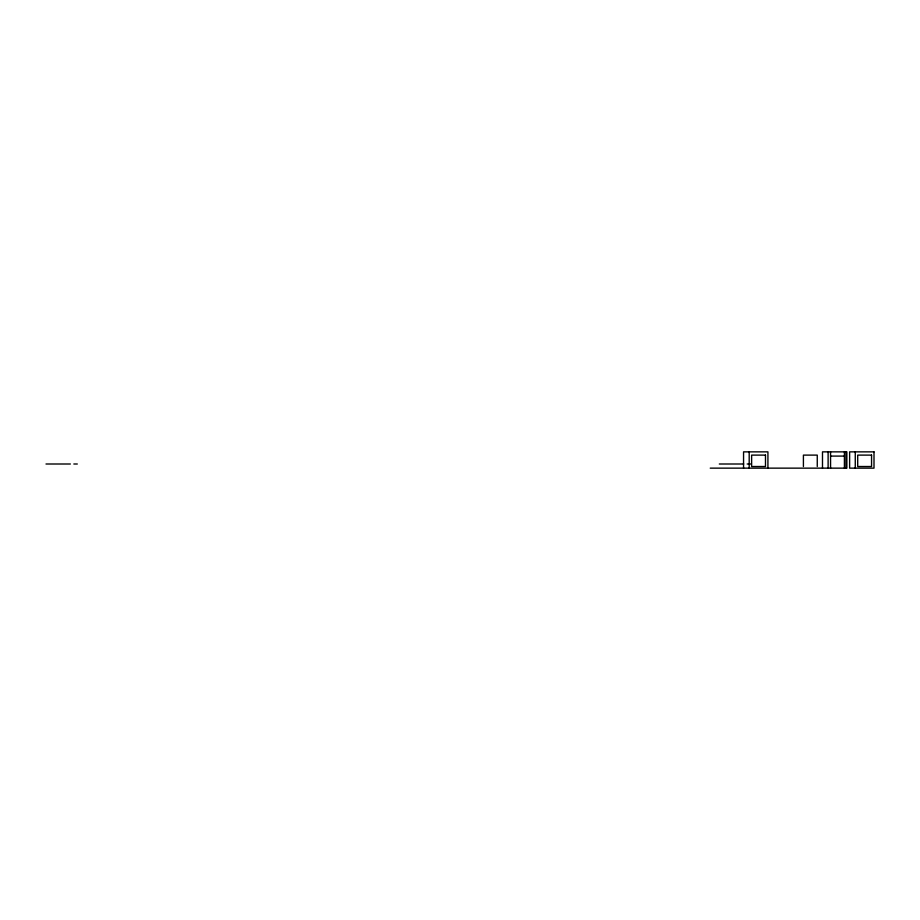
<?xml version="1.0" encoding="UTF-8"?>
<svg xmlns="http://www.w3.org/2000/svg" width="920" height="920" viewBox="0 0 920 920"><rect width="100%" height="100%" fill="white"/><g stroke="black" fill="none" stroke-linecap="round" stroke-linejoin="round"><path stroke-width="1.38" d="M830.564 456.09L844.41 456.09M46 464.002L70.368 464.002M73.841 464.002L77.314 464.002M719.313 464.002L743.682 464.002M747.155 464.002L750.628 464.002M710.24 468.142L846.848 468.142L846.848 451.858L822.491 451.858L822.491 468.142M855.266 451.858L855.266 468.142M845.963 451.858L845.963 468.142M844.41 451.858L844.41 468.142M830.564 451.858L830.564 468.142M828.115 451.858L828.115 468.142M817.259 466.52L817.259 455.112L803.413 455.112L803.413 466.52M767.924 468.142L767.924 451.858L743.556 451.858L743.556 468.142M749.19 451.858L749.19 468.142M874 451.858L849.631 451.858L849.631 468.142L874 468.142L874 451.858M765.486 455.112L751.629 455.112L751.629 466.52L765.486 466.52L765.486 455.112M871.562 455.112L857.704 455.112L857.704 466.52L871.562 466.52L871.562 455.112"/></g></svg>
